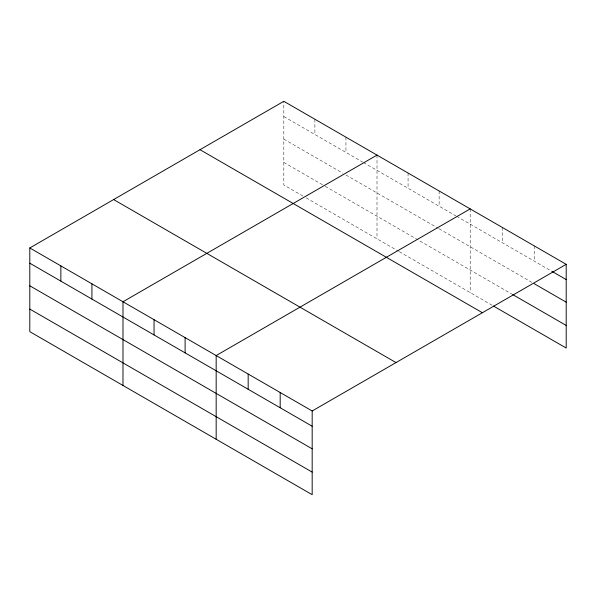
<?xml version="1.0" encoding="UTF-8"?>
<svg xmlns="http://www.w3.org/2000/svg" width="596" height="596" viewBox="0 0 596 596"><rect width="100%" height="100%" fill="white"/><g stroke="black" fill="none" stroke-linecap="round" stroke-linejoin="round"><path stroke-width="0.45" stroke-dasharray="2.98 2.23" d="M283.823 116.548L362.666 162.067M363.463 162.529L455.858 215.871M456.648 216.326L551.002 270.8M283.823 139.136L342.76 173.168M345.941 175.008L438.336 228.343M439.125 228.804L531.796 282.31M283.823 162.417L324.44 185.87M325.237 186.332L511.793 294.037M302.932 196.047L283.823 185.013L283.823 101.298M306.12 197.887L398.508 251.229M399.305 251.683L492.594 305.547M534.195 245.857L534.195 261.1M502.197 227.381L502.197 242.624M470.192 208.898L470.192 292.614M439.125 190.966L439.125 206.209M408.066 173.034L408.066 188.276M377.007 155.102L377.007 238.81M345.941 137.169L345.941 152.412M314.882 119.237L314.882 134.48"/><path stroke-width="0.89" d="M312.177 448.825L312.177 410.987L29.8 247.958L29.8 331.667L312.177 494.702L312.177 448.825L29.8 285.797M29.8 247.958L283.823 101.298L566.2 264.333L566.2 348.042L493.391 306.009M377.007 155.102L122.985 301.755L122.985 385.47M470.192 208.898L216.169 355.559L216.169 439.267M312.177 410.987L566.2 264.333M551.799 271.262L566.2 279.576M534.195 283.696L566.2 302.172M512.597 294.498L566.2 325.446M199.995 149.7L482.373 312.729M113.627 199.563L396.005 362.591M29.8 263.201L312.177 426.229M29.8 309.078L312.177 472.107M280.18 392.511L280.18 407.753M248.174 374.035L248.174 389.277M185.11 337.627L185.11 352.869M154.044 319.694L154.044 334.937M91.926 283.823L91.926 299.073M60.859 265.89L60.859 281.133"/></g></svg>
